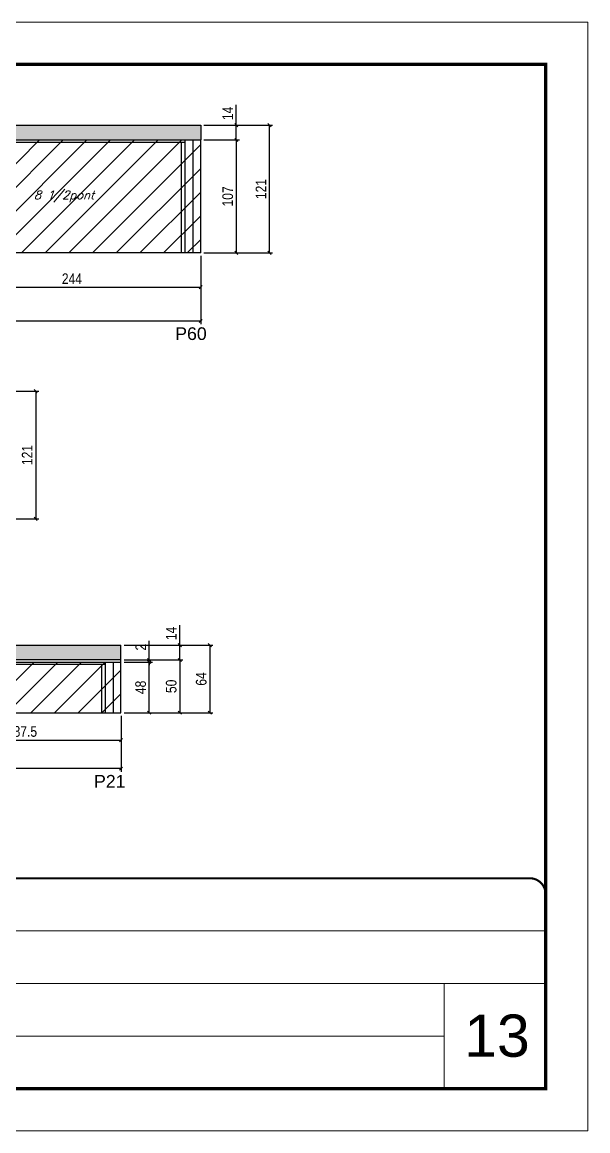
# Model space of a CAD drawing. Extents: x 3309 to 9563, y -2522 to 14608.
# Drawn here: x 4259 to 4794, y 10112 to 11162 of the extents above; entities that cross this region are included whole.
import ezdxf

# ---------------------------------------------------------------- set-up
doc = ezdxf.new("R2010")
doc.units = 0
doc.linetypes.add('CONTINUO', pattern=[0])
doc.linetypes.add('DASHED', pattern=[0.75, 0.5, -0.25])
for name, color, linetype in [('5', 5, 'Continuous'), ('COTA', 241, 'Continuous'), ('Painéis', 200, 'Continuous'), ('SARR_2.2x7', 40, 'Continuous'), ('SARR_3.5x7', 81, 'Continuous'), ('texto', 7, 'Continuous')]:
    doc.layers.add(name, color=color, linetype=linetype)
for name, color, linetype, lineweight in [('CARIMBO', 255, 'Continuous', 9), ('Folhas', 255, 'Continuous', 9), ('Hachura', 251, 'Continuous', 9), ('SARRAFO DE PRESSAO', 251, 'DASHED', 9)]:
    doc.layers.add(name, color=color, linetype=linetype, lineweight=lineweight)
doc.styles.add('ARIAL', font='arial.ttf')
doc.styles.add('COTA TECNICA', font='techl___.ttf', dxfattribs={"height": 10})
doc.styles.add('Romans', font='romans.shx')
doc.styles.get("Standard").update_dxf_attribs({"font": 'arial.ttf'})
doc.dimstyles.new('PAINEL', dxfattribs={"dimtxt": 10, "dimasz": 3, "dimexe": 3, "dimexo": 3, "dimgap": 3, "dimtad": 1, "dimdec": 1, "dimzin": 12, "dimdsep": 46, "dimtxsty": 'COTA TECNICA', "dimblk1": 'OBLIQUE', "dimblk2": 'OBLIQUE', "dimsah": 1, "dimcen": 0.9, "dimclrd": 4, "dimclre": 4, "dimclrt": 240, "dimadec": 1, "dimazin": 3, "dimtfac": 1, "dimtdec": 1, "dimtmove": 0, "dimatfit": 3, "dimfxl": 1, "dimtolj": 1, "dimtzin": 12, "dimarcsym": 0})

# ---------------------------------------------------------------- blocks, each defined once
blk = doc.blocks.new('9999999999')
at = {"color": 30, "linetype": 'CONTINUO'}
for p, q in [((98564.6, 34379.6), (99584, 34379.6)), ((98564.6, 34329.8), (99488, 34329.8)), ((99584, 34329.8), (99488, 34329.8)), ((99488, 34329.8), (99488, 34230.2)), ((98564.6, 34280), (99488, 34280))]:
    blk.add_line(p, q, dxfattribs=at)
at = {"color": 30, "linetype": 'CONTINUO', "const_width": 2}
blk.add_lwpolyline([(99584, 34230.2), (99584, 34414.4, 0.414214), (99569, 34429.4), (98229, 34429.4, 0.414214), (98214, 34414.4), (98214, 34245.2, 0.414214), (98229, 34230.2), (99584, 34230.2)], format="xyb", dxfattribs=at)
at = {"layer": 'Folhas'}
blk.add_lwpolyline([(98139, 34190.2), (99624, 34190.2), (99624, 35240.2), (98139, 35240.2)], close=True, dxfattribs=at)
at = {"layer": 'Folhas', "color": 30, "const_width": 3}
blk.add_lwpolyline([(98214, 34230.2), (99584, 34230.2), (99584, 35200.2), (98214, 35200.2)], close=True, dxfattribs=at)
blk = doc.blocks.new('_Oblique')
at = {"color": 0, "linetype": 'ByBlock', "lineweight": -2}
blk.add_line((-0.5, -0.5), (0.5, 0.5), dxfattribs=at)
blk = doc.blocks.new('*D311')
at = {"layer": 'COTA', "color": 4, "lineweight": -2, "transparency": 16777216}
for p, q in [((4183.7, 10940.7), (4183.7, 10908.1)), ((4427.7, 10940.7), (4427.7, 10908.1)), ((4183.7, 10911.1), (4427.7, 10911.1))]:
    blk.add_line(p, q, dxfattribs=at)
at = {"layer": 'Defpoints', "color": 0, "transparency": 16777216}
for p in [(4183.7, 10943.7), (4427.7, 10943.7), (4427.7, 10911.1)]:
    blk.add_point(p, dxfattribs=at)
at = {"layer": 'COTA', "color": 4, "lineweight": -2, "transparency": 16777216, "xscale": 3, "yscale": 3, "zscale": 3, "rotation": 180}
blk.add_blockref('_Oblique', (4183.7, 10911.1), dxfattribs=at)
at = {"layer": 'COTA', "color": 4, "lineweight": -2, "transparency": 16777216, "xscale": 3, "yscale": 3, "zscale": 3}
blk.add_blockref('_Oblique', (4427.7, 10911.1), dxfattribs=at)
at = {"layer": 'COTA', "color": 240, "transparency": 16777216, "insert": (4305.7, 10919.2), "char_height": 10, "attachment_point": 5, "style": 'COTA TECNICA'}
blk.add_mtext('\\A1;244', dxfattribs=at)
blk = doc.blocks.new('*D312')
at = {"layer": 'COTA', "color": 4, "lineweight": -2, "transparency": 16777216}
for p, q in [((3432.7, 10940.7), (3432.7, 10876.1)), ((4427.7, 10940.7), (4427.7, 10876.1)), ((4427.7, 10879.1), (3432.7, 10879.1))]:
    blk.add_line(p, q, dxfattribs=at)
at = {"layer": 'Defpoints', "color": 0, "transparency": 16777216}
for p in [(3432.7, 10943.7), (4427.7, 10943.7), (3432.7, 10879.1)]:
    blk.add_point(p, dxfattribs=at)
at = {"layer": 'COTA', "color": 4, "lineweight": -2, "transparency": 16777216, "xscale": 3, "yscale": 3, "zscale": 3, "rotation": 180}
blk.add_blockref('_Oblique', (3432.7, 10879.1), dxfattribs=at)
at = {"layer": 'COTA', "color": 4, "lineweight": -2, "transparency": 16777216, "xscale": 3, "yscale": 3, "zscale": 3}
blk.add_blockref('_Oblique', (4427.7, 10879.1), dxfattribs=at)
at = {"layer": 'COTA', "color": 240, "transparency": 16777216, "insert": (3930.2, 10887.3), "char_height": 10, "attachment_point": 5, "style": 'COTA TECNICA'}
blk.add_mtext('\\A1;995', dxfattribs=at)
blk = doc.blocks.new('*D313')
at = {"layer": 'COTA', "color": 4, "lineweight": -2, "transparency": 16777216}
for p, q in [((4430.7, 11050.6), (4464.4, 11050.6)), ((4461.4, 11050.6), (4461.4, 10943.7)), ((4430.7, 10943.7), (4464.4, 10943.7))]:
    blk.add_line(p, q, dxfattribs=at)
at = {"layer": 'Defpoints', "color": 0, "transparency": 16777216}
for p in [(4427.7, 11050.6), (4427.7, 10943.7), (4461.4, 10943.7)]:
    blk.add_point(p, dxfattribs=at)
at = {"layer": 'COTA', "color": 4, "lineweight": -2, "transparency": 16777216, "xscale": 3, "yscale": 3, "zscale": 3}
for p, rotation in [((4461.4, 11050.6), 90), ((4461.4, 10943.7), 270)]:
    blk.add_blockref('_Oblique', p, dxfattribs=dict(at, rotation=rotation))
at = {"layer": 'COTA', "color": 240, "transparency": 16777216, "insert": (4453.3, 10997.1), "char_height": 10, "attachment_point": 5, "rotation": 90, "style": 'COTA TECNICA'}
blk.add_mtext('\\A1;107', dxfattribs=at)
blk = doc.blocks.new('*D314')
at = {"layer": 'COTA', "color": 4, "lineweight": -2, "transparency": 16777216}
for p, q in [((4461.4, 11064.6), (4461.4, 11083.7)), ((4430.7, 11064.6), (4464.4, 11064.6)), ((4461.4, 11050.6), (4461.4, 11064.6)), ((4430.7, 11050.6), (4464.4, 11050.6))]:
    blk.add_line(p, q, dxfattribs=at)
at = {"layer": 'Defpoints', "color": 0, "transparency": 16777216}
for p in [(4427.7, 11064.6), (4461.4, 11064.6), (4427.7, 11050.6)]:
    blk.add_point(p, dxfattribs=at)
at = {"layer": 'COTA', "color": 4, "lineweight": -2, "transparency": 16777216, "xscale": 3, "yscale": 3, "zscale": 3}
for p, rotation in [((4461.4, 11064.6), 90), ((4461.4, 11050.6), 270)]:
    blk.add_blockref('_Oblique', p, dxfattribs=dict(at, rotation=rotation))
at = {"layer": 'COTA', "color": 240, "transparency": 16777216, "insert": (4453.3, 11075.7), "char_height": 10, "attachment_point": 5, "rotation": 90, "style": 'COTA TECNICA'}
blk.add_mtext('\\A1;14', dxfattribs=at)
blk = doc.blocks.new('*D315')
at = {"layer": 'COTA', "color": 4, "lineweight": -2, "transparency": 16777216}
for p, q in [((4430.7, 11064.6), (4495.8, 11064.6)), ((4492.8, 10943.7), (4492.8, 11064.6)), ((4430.7, 10943.7), (4495.8, 10943.7))]:
    blk.add_line(p, q, dxfattribs=at)
at = {"layer": 'Defpoints', "color": 0, "transparency": 16777216}
for p in [(4427.7, 11064.6), (4492.8, 11064.6), (4427.7, 10943.7)]:
    blk.add_point(p, dxfattribs=at)
at = {"layer": 'COTA', "color": 4, "lineweight": -2, "transparency": 16777216, "xscale": 3, "yscale": 3, "zscale": 3}
for p, rotation in [((4492.8, 11064.6), 90), ((4492.8, 10943.7), 270)]:
    blk.add_blockref('_Oblique', p, dxfattribs=dict(at, rotation=rotation))
at = {"layer": 'COTA', "color": 240, "transparency": 16777216, "insert": (4484.8, 11004.1), "char_height": 10, "attachment_point": 5, "rotation": 90, "style": 'COTA TECNICA'}
blk.add_mtext('\\A1;121', dxfattribs=at)
blk = doc.blocks.new('*D322')
at = {"layer": 'COTA', "color": 4, "lineweight": -2, "transparency": 16777216}
for p, q in [((4211.7, 10812.7), (4274.4, 10812.7)), ((4271.4, 10812.7), (4271.4, 10691.7)), ((4211.7, 10691.7), (4274.4, 10691.7))]:
    blk.add_line(p, q, dxfattribs=at)
at = {"layer": 'Defpoints', "color": 0, "transparency": 16777216}
for p in [(4208.7, 10812.7, 0), (4208.7, 10691.7, 0), (4271.4, 10691.7)]:
    blk.add_point(p, dxfattribs=at)
at = {"layer": 'COTA', "color": 4, "lineweight": -2, "transparency": 16777216, "xscale": 3, "yscale": 3, "zscale": 3}
for p, rotation in [((4271.4, 10812.7), 90), ((4271.4, 10691.7), 270)]:
    blk.add_blockref('_Oblique', p, dxfattribs=dict(at, rotation=rotation))
at = {"layer": 'COTA', "color": 240, "transparency": 16777216, "insert": (4263.3, 10752.2), "char_height": 10, "attachment_point": 5, "rotation": 90, "style": 'COTA TECNICA'}
blk.add_mtext('\\A1;121', dxfattribs=at)
blk = doc.blocks.new('*D330')
at = {"layer": 'COTA', "color": 4, "lineweight": -2, "transparency": 16777216}
for p, q in [((4355.2, 10572.1), (4439.3, 10572.1)), ((4436.3, 10572.1), (4436.3, 10508.1)), ((4355.2, 10508.1), (4439.3, 10508.1))]:
    blk.add_line(p, q, dxfattribs=at)
at = {"layer": 'Defpoints', "color": 0, "transparency": 16777216}
for p in [(4352.2, 10572.1, 0), (4352.2, 10508.1, 0), (4436.3, 10508.1)]:
    blk.add_point(p, dxfattribs=at)
at = {"layer": 'COTA', "color": 4, "lineweight": -2, "transparency": 16777216, "xscale": 3, "yscale": 3, "zscale": 3}
for p, rotation in [((4436.3, 10572.1), 90), ((4436.3, 10508.1), 270)]:
    blk.add_blockref('_Oblique', p, dxfattribs=dict(at, rotation=rotation))
at = {"layer": 'COTA', "color": 240, "transparency": 16777216, "insert": (4428.2, 10540.1), "char_height": 10, "attachment_point": 5, "rotation": 90, "style": 'COTA TECNICA'}
blk.add_mtext('\\A1;64', dxfattribs=at)
blk = doc.blocks.new('*D352')
at = {"layer": 'COTA', "color": 4, "lineweight": -2, "transparency": 16777216}
for p, q in [((4355.2, 10558.1), (4410.9, 10558.1)), ((4407.9, 10558.1), (4407.9, 10508.1)), ((4355.2, 10508.1), (4410.9, 10508.1))]:
    blk.add_line(p, q, dxfattribs=at)
at = {"layer": 'Defpoints', "color": 0, "transparency": 16777216}
for p in [(4352.2, 10558.1, 0), (4352.2, 10508.1, 0), (4407.9, 10508.1)]:
    blk.add_point(p, dxfattribs=at)
at = {"layer": 'COTA', "color": 4, "lineweight": -2, "transparency": 16777216, "xscale": 3, "yscale": 3, "zscale": 3}
for p, rotation in [((4407.9, 10558.1), 90), ((4407.9, 10508.1), 270)]:
    blk.add_blockref('_Oblique', p, dxfattribs=dict(at, rotation=rotation))
at = {"layer": 'COTA', "color": 240, "transparency": 16777216, "insert": (4399.8, 10533.1), "char_height": 10, "attachment_point": 5, "rotation": 90, "style": 'COTA TECNICA'}
blk.add_mtext('\\A1;50', dxfattribs=at)
blk = doc.blocks.new('*D353')
at = {"layer": 'COTA', "color": 4, "lineweight": -2, "transparency": 16777216}
for p, q in [((4407.9, 10572.1), (4407.9, 10591.2)), ((4355.2, 10572.1), (4410.9, 10572.1)), ((4407.9, 10558.1), (4407.9, 10572.1)), ((4355.2, 10558.1), (4410.9, 10558.1))]:
    blk.add_line(p, q, dxfattribs=at)
at = {"layer": 'Defpoints', "color": 0, "transparency": 16777216}
for p in [(4352.2, 10572.1, 0), (4407.9, 10572.1), (4352.2, 10558.1, 0)]:
    blk.add_point(p, dxfattribs=at)
at = {"layer": 'COTA', "color": 4, "lineweight": -2, "transparency": 16777216, "xscale": 3, "yscale": 3, "zscale": 3}
for p, rotation in [((4407.9, 10572.1), 90), ((4407.9, 10558.1), 270)]:
    blk.add_blockref('_Oblique', p, dxfattribs=dict(at, rotation=rotation))
at = {"layer": 'COTA', "color": 240, "transparency": 16777216, "insert": (4399.8, 10583.2), "char_height": 10, "attachment_point": 5, "rotation": 90, "style": 'COTA TECNICA'}
blk.add_mtext('\\A1;14', dxfattribs=at)
blk = doc.blocks.new('*D331')
at = {"layer": 'COTA', "color": 4, "lineweight": -2, "transparency": 16777216}
for p, q in [((4355.2, 10556.1), (4381.9, 10556.1)), ((4378.9, 10508.1), (4378.9, 10556.1)), ((4355.2, 10508.1), (4381.9, 10508.1))]:
    blk.add_line(p, q, dxfattribs=at)
at = {"layer": 'Defpoints', "color": 0, "transparency": 16777216}
for p in [(4352.2, 10556.1, 0), (4378.9, 10556.1), (4352.2, 10508.1, 0)]:
    blk.add_point(p, dxfattribs=at)
at = {"layer": 'COTA', "color": 4, "lineweight": -2, "transparency": 16777216, "xscale": 3, "yscale": 3, "zscale": 3}
for p, rotation in [((4378.9, 10556.1), 90), ((4378.9, 10508.1), 270)]:
    blk.add_blockref('_Oblique', p, dxfattribs=dict(at, rotation=rotation))
at = {"layer": 'COTA', "color": 240, "transparency": 16777216, "insert": (4370.8, 10532.1), "char_height": 10, "attachment_point": 5, "rotation": 90, "style": 'COTA TECNICA'}
blk.add_mtext('\\A1;48', dxfattribs=at)
blk = doc.blocks.new('*D332')
at = {"layer": 'COTA', "color": 4, "lineweight": -2, "transparency": 16777216}
for p, q in [((4378.9, 10558.1), (4378.9, 10576.2)), ((4355.2, 10558.1), (4381.9, 10558.1)), ((4355.2, 10556.1), (4381.9, 10556.1)), ((4378.9, 10556.1), (4378.9, 10558.1)), ((4378.9, 10556.1), (4378.9, 10553.1))]:
    blk.add_line(p, q, dxfattribs=at)
at = {"layer": 'Defpoints', "color": 0, "transparency": 16777216}
for p in [(4352.2, 10558.1, 0), (4352.2, 10556.1, 0), (4378.9, 10558.1)]:
    blk.add_point(p, dxfattribs=at)
at = {"layer": 'COTA', "color": 4, "lineweight": -2, "transparency": 16777216, "xscale": 3, "yscale": 3, "zscale": 3}
for p, rotation in [((4378.9, 10558.1), 270), ((4378.9, 10556.1), 90)]:
    blk.add_blockref('_Oblique', p, dxfattribs=dict(at, rotation=rotation))
at = {"layer": 'COTA', "color": 240, "transparency": 16777216, "insert": (4370.9, 10570.2), "char_height": 10, "attachment_point": 5, "rotation": 90, "style": 'COTA TECNICA'}
blk.add_mtext('\\A1;2', dxfattribs=at)
blk = doc.blocks.new('*D333')
at = {"layer": 'COTA', "color": 4, "lineweight": -2, "transparency": 16777216}
for p, q in [((4355.2, 10558.1), (4410.9, 10558.1)), ((4407.9, 10558.1), (4407.9, 10508.1)), ((4355.2, 10508.1), (4410.9, 10508.1))]:
    blk.add_line(p, q, dxfattribs=at)
at = {"layer": 'Defpoints', "color": 0, "transparency": 16777216}
for p in [(4352.2, 10558.1, 0), (4352.2, 10508.1, 0), (4407.9, 10508.1)]:
    blk.add_point(p, dxfattribs=at)
at = {"layer": 'COTA', "color": 4, "lineweight": -2, "transparency": 16777216, "xscale": 3, "yscale": 3, "zscale": 3}
for p, rotation in [((4407.9, 10558.1), 90), ((4407.9, 10508.1), 270)]:
    blk.add_blockref('_Oblique', p, dxfattribs=dict(at, rotation=rotation))
at = {"layer": 'COTA', "color": 240, "transparency": 16777216, "insert": (4399.8, 10533.1), "char_height": 10, "attachment_point": 5, "rotation": 90, "style": 'COTA TECNICA'}
blk.add_mtext('\\A1;50', dxfattribs=at)
blk = doc.blocks.new('*D334')
at = {"layer": 'COTA', "color": 4, "lineweight": -2, "transparency": 16777216}
for p, q in [((4407.9, 10572.1), (4407.9, 10591.2)), ((4355.2, 10572.1), (4410.9, 10572.1)), ((4407.9, 10558.1), (4407.9, 10572.1)), ((4355.2, 10558.1), (4410.9, 10558.1))]:
    blk.add_line(p, q, dxfattribs=at)
at = {"layer": 'Defpoints', "color": 0, "transparency": 16777216}
for p in [(4352.2, 10572.1, 0), (4407.9, 10572.1), (4352.2, 10558.1, 0)]:
    blk.add_point(p, dxfattribs=at)
at = {"layer": 'COTA', "color": 4, "lineweight": -2, "transparency": 16777216, "xscale": 3, "yscale": 3, "zscale": 3}
for p, rotation in [((4407.9, 10572.1), 90), ((4407.9, 10558.1), 270)]:
    blk.add_blockref('_Oblique', p, dxfattribs=dict(at, rotation=rotation))
at = {"layer": 'COTA', "color": 240, "transparency": 16777216, "insert": (4399.8, 10583.2), "char_height": 10, "attachment_point": 5, "rotation": 90, "style": 'COTA TECNICA'}
blk.add_mtext('\\A1;14', dxfattribs=at)
blk = doc.blocks.new('*D335')
at = {"layer": 'COTA', "color": 4, "lineweight": -2, "transparency": 16777216}
for p, q in [((4355.2, 10556.1), (4381.9, 10556.1)), ((4378.9, 10508.1), (4378.9, 10556.1)), ((4355.2, 10508.1), (4381.9, 10508.1))]:
    blk.add_line(p, q, dxfattribs=at)
at = {"layer": 'Defpoints', "color": 0, "transparency": 16777216}
for p in [(4352.2, 10556.1, 0), (4378.9, 10556.1), (4352.2, 10508.1, 0)]:
    blk.add_point(p, dxfattribs=at)
at = {"layer": 'COTA', "color": 4, "lineweight": -2, "transparency": 16777216, "xscale": 3, "yscale": 3, "zscale": 3}
for p, rotation in [((4378.9, 10556.1), 90), ((4378.9, 10508.1), 270)]:
    blk.add_blockref('_Oblique', p, dxfattribs=dict(at, rotation=rotation))
at = {"layer": 'COTA', "color": 240, "transparency": 16777216, "insert": (4370.8, 10532.1), "char_height": 10, "attachment_point": 5, "rotation": 90, "style": 'COTA TECNICA'}
blk.add_mtext('\\A1;48', dxfattribs=at)
blk = doc.blocks.new('*D336')
at = {"layer": 'COTA', "color": 4, "lineweight": -2, "transparency": 16777216}
for p, q in [((4378.9, 10558.1), (4378.9, 10576.2)), ((4355.2, 10558.1), (4381.9, 10558.1)), ((4355.2, 10556.1), (4381.9, 10556.1)), ((4378.9, 10556.1), (4378.9, 10558.1)), ((4378.9, 10556.1), (4378.9, 10553.1))]:
    blk.add_line(p, q, dxfattribs=at)
at = {"layer": 'Defpoints', "color": 0, "transparency": 16777216}
for p in [(4352.2, 10558.1, 0), (4352.2, 10556.1, 0), (4378.9, 10558.1)]:
    blk.add_point(p, dxfattribs=at)
at = {"layer": 'COTA', "color": 4, "lineweight": -2, "transparency": 16777216, "xscale": 3, "yscale": 3, "zscale": 3}
for p, rotation in [((4378.9, 10558.1), 270), ((4378.9, 10556.1), 90)]:
    blk.add_blockref('_Oblique', p, dxfattribs=dict(at, rotation=rotation))
at = {"layer": 'COTA', "color": 240, "transparency": 16777216, "insert": (4370.9, 10570.2), "char_height": 10, "attachment_point": 5, "rotation": 90, "style": 'COTA TECNICA'}
blk.add_mtext('\\A1;2', dxfattribs=at)
blk = doc.blocks.new('*D337')
at = {"layer": 'COTA', "color": 4, "lineweight": -2, "transparency": 16777216}
for p, q in [((4355.2, 10556.1), (4381.9, 10556.1)), ((4378.9, 10508.1), (4378.9, 10556.1)), ((4355.2, 10508.1), (4381.9, 10508.1))]:
    blk.add_line(p, q, dxfattribs=at)
at = {"layer": 'Defpoints', "color": 0, "transparency": 16777216}
for p in [(4352.2, 10556.1, 0), (4378.9, 10556.1), (4352.2, 10508.1, 0)]:
    blk.add_point(p, dxfattribs=at)
at = {"layer": 'COTA', "color": 4, "lineweight": -2, "transparency": 16777216, "xscale": 3, "yscale": 3, "zscale": 3}
for p, rotation in [((4378.9, 10556.1), 90), ((4378.9, 10508.1), 270)]:
    blk.add_blockref('_Oblique', p, dxfattribs=dict(at, rotation=rotation))
at = {"layer": 'COTA', "color": 240, "transparency": 16777216, "insert": (4370.8, 10532.1), "char_height": 10, "attachment_point": 5, "rotation": 90, "style": 'COTA TECNICA'}
blk.add_mtext('\\A1;48', dxfattribs=at)
blk = doc.blocks.new('*D338')
at = {"layer": 'COTA', "color": 4, "lineweight": -2, "transparency": 16777216}
for p, q in [((4378.9, 10558.1), (4378.9, 10576.2)), ((4355.2, 10558.1), (4381.9, 10558.1)), ((4355.2, 10556.1), (4381.9, 10556.1)), ((4378.9, 10556.1), (4378.9, 10558.1)), ((4378.9, 10556.1), (4378.9, 10553.1))]:
    blk.add_line(p, q, dxfattribs=at)
at = {"layer": 'Defpoints', "color": 0, "transparency": 16777216}
for p in [(4352.2, 10558.1, 0), (4352.2, 10556.1, 0), (4378.9, 10558.1)]:
    blk.add_point(p, dxfattribs=at)
at = {"layer": 'COTA', "color": 4, "lineweight": -2, "transparency": 16777216, "xscale": 3, "yscale": 3, "zscale": 3}
for p, rotation in [((4378.9, 10558.1), 270), ((4378.9, 10556.1), 90)]:
    blk.add_blockref('_Oblique', p, dxfattribs=dict(at, rotation=rotation))
at = {"layer": 'COTA', "color": 240, "transparency": 16777216, "insert": (4370.9, 10570.2), "char_height": 10, "attachment_point": 5, "rotation": 90, "style": 'COTA TECNICA'}
blk.add_mtext('\\A1;2', dxfattribs=at)
blk = doc.blocks.new('*D339')
at = {"layer": 'COTA', "color": 4, "lineweight": -2, "transparency": 16777216}
for p, q in [((4355.2, 10556.1), (4381.9, 10556.1)), ((4378.9, 10508.1), (4378.9, 10556.1)), ((4355.2, 10508.1), (4381.9, 10508.1))]:
    blk.add_line(p, q, dxfattribs=at)
at = {"layer": 'Defpoints', "color": 0, "transparency": 16777216}
for p in [(4352.2, 10556.1, 0), (4378.9, 10556.1), (4352.2, 10508.1, 0)]:
    blk.add_point(p, dxfattribs=at)
at = {"layer": 'COTA', "color": 4, "lineweight": -2, "transparency": 16777216, "xscale": 3, "yscale": 3, "zscale": 3}
for p, rotation in [((4378.9, 10556.1), 90), ((4378.9, 10508.1), 270)]:
    blk.add_blockref('_Oblique', p, dxfattribs=dict(at, rotation=rotation))
at = {"layer": 'COTA', "color": 240, "transparency": 16777216, "insert": (4370.8, 10532.1), "char_height": 10, "attachment_point": 5, "rotation": 90, "style": 'COTA TECNICA'}
blk.add_mtext('\\A1;48', dxfattribs=at)
blk = doc.blocks.new('*D340')
at = {"layer": 'COTA', "color": 4, "lineweight": -2, "transparency": 16777216}
for p, q in [((4378.9, 10558.1), (4378.9, 10576.2)), ((4355.2, 10558.1), (4381.9, 10558.1)), ((4355.2, 10556.1), (4381.9, 10556.1)), ((4378.9, 10556.1), (4378.9, 10558.1)), ((4378.9, 10556.1), (4378.9, 10553.1))]:
    blk.add_line(p, q, dxfattribs=at)
at = {"layer": 'Defpoints', "color": 0, "transparency": 16777216}
for p in [(4352.2, 10558.1, 0), (4352.2, 10556.1, 0), (4378.9, 10558.1)]:
    blk.add_point(p, dxfattribs=at)
at = {"layer": 'COTA', "color": 4, "lineweight": -2, "transparency": 16777216, "xscale": 3, "yscale": 3, "zscale": 3}
for p, rotation in [((4378.9, 10558.1), 270), ((4378.9, 10556.1), 90)]:
    blk.add_blockref('_Oblique', p, dxfattribs=dict(at, rotation=rotation))
at = {"layer": 'COTA', "color": 240, "transparency": 16777216, "insert": (4370.9, 10570.2), "char_height": 10, "attachment_point": 5, "rotation": 90, "style": 'COTA TECNICA'}
blk.add_mtext('\\A1;2', dxfattribs=at)
blk = doc.blocks.new('*D341')
at = {"layer": 'COTA', "color": 4, "lineweight": -2, "transparency": 16777216}
for p, q in [((4355.2, 10556.1), (4381.9, 10556.1)), ((4378.9, 10508.1), (4378.9, 10556.1)), ((4355.2, 10508.1), (4381.9, 10508.1))]:
    blk.add_line(p, q, dxfattribs=at)
at = {"layer": 'Defpoints', "color": 0, "transparency": 16777216}
for p in [(4352.2, 10556.1, 0), (4378.9, 10556.1), (4352.2, 10508.1, 0)]:
    blk.add_point(p, dxfattribs=at)
at = {"layer": 'COTA', "color": 4, "lineweight": -2, "transparency": 16777216, "xscale": 3, "yscale": 3, "zscale": 3}
for p, rotation in [((4378.9, 10556.1), 90), ((4378.9, 10508.1), 270)]:
    blk.add_blockref('_Oblique', p, dxfattribs=dict(at, rotation=rotation))
at = {"layer": 'COTA', "color": 240, "transparency": 16777216, "insert": (4370.8, 10532.1), "char_height": 10, "attachment_point": 5, "rotation": 90, "style": 'COTA TECNICA'}
blk.add_mtext('\\A1;48', dxfattribs=at)
blk = doc.blocks.new('*D342')
at = {"layer": 'COTA', "color": 4, "lineweight": -2, "transparency": 16777216}
for p, q in [((4378.9, 10558.1), (4378.9, 10576.2)), ((4355.2, 10558.1), (4381.9, 10558.1)), ((4355.2, 10556.1), (4381.9, 10556.1)), ((4378.9, 10556.1), (4378.9, 10558.1)), ((4378.9, 10556.1), (4378.9, 10553.1))]:
    blk.add_line(p, q, dxfattribs=at)
at = {"layer": 'Defpoints', "color": 0, "transparency": 16777216}
for p in [(4352.2, 10558.1, 0), (4352.2, 10556.1, 0), (4378.9, 10558.1)]:
    blk.add_point(p, dxfattribs=at)
at = {"layer": 'COTA', "color": 4, "lineweight": -2, "transparency": 16777216, "xscale": 3, "yscale": 3, "zscale": 3}
for p, rotation in [((4378.9, 10558.1), 270), ((4378.9, 10556.1), 90)]:
    blk.add_blockref('_Oblique', p, dxfattribs=dict(at, rotation=rotation))
at = {"layer": 'COTA', "color": 240, "transparency": 16777216, "insert": (4370.9, 10570.2), "char_height": 10, "attachment_point": 5, "rotation": 90, "style": 'COTA TECNICA'}
blk.add_mtext('\\A1;2', dxfattribs=at)
blk = doc.blocks.new('*D343')
at = {"layer": 'COTA', "color": 4, "lineweight": -2, "transparency": 16777216}
for p, q in [((4355.2, 10556.1), (4381.9, 10556.1)), ((4378.9, 10508.1), (4378.9, 10556.1)), ((4355.2, 10508.1), (4381.9, 10508.1))]:
    blk.add_line(p, q, dxfattribs=at)
at = {"layer": 'Defpoints', "color": 0, "transparency": 16777216}
for p in [(4352.2, 10556.1, 0), (4378.9, 10556.1), (4352.2, 10508.1, 0)]:
    blk.add_point(p, dxfattribs=at)
at = {"layer": 'COTA', "color": 4, "lineweight": -2, "transparency": 16777216, "xscale": 3, "yscale": 3, "zscale": 3}
for p, rotation in [((4378.9, 10556.1), 90), ((4378.9, 10508.1), 270)]:
    blk.add_blockref('_Oblique', p, dxfattribs=dict(at, rotation=rotation))
at = {"layer": 'COTA', "color": 240, "transparency": 16777216, "insert": (4370.8, 10532.1), "char_height": 10, "attachment_point": 5, "rotation": 90, "style": 'COTA TECNICA'}
blk.add_mtext('\\A1;48', dxfattribs=at)
blk = doc.blocks.new('*D344')
at = {"layer": 'COTA', "color": 4, "lineweight": -2, "transparency": 16777216}
for p, q in [((4378.9, 10558.1), (4378.9, 10576.2)), ((4355.2, 10558.1), (4381.9, 10558.1)), ((4355.2, 10556.1), (4381.9, 10556.1)), ((4378.9, 10556.1), (4378.9, 10558.1)), ((4378.9, 10556.1), (4378.9, 10553.1))]:
    blk.add_line(p, q, dxfattribs=at)
at = {"layer": 'Defpoints', "color": 0, "transparency": 16777216}
for p in [(4352.2, 10558.1, 0), (4352.2, 10556.1, 0), (4378.9, 10558.1)]:
    blk.add_point(p, dxfattribs=at)
at = {"layer": 'COTA', "color": 4, "lineweight": -2, "transparency": 16777216, "xscale": 3, "yscale": 3, "zscale": 3}
for p, rotation in [((4378.9, 10558.1), 270), ((4378.9, 10556.1), 90)]:
    blk.add_blockref('_Oblique', p, dxfattribs=dict(at, rotation=rotation))
at = {"layer": 'COTA', "color": 240, "transparency": 16777216, "insert": (4370.9, 10570.2), "char_height": 10, "attachment_point": 5, "rotation": 90, "style": 'COTA TECNICA'}
blk.add_mtext('\\A1;2', dxfattribs=at)
blk = doc.blocks.new('*D345')
at = {"layer": 'COTA', "color": 4, "lineweight": -2, "transparency": 16777216}
for p, q in [((4355.2, 10556.1), (4381.9, 10556.1)), ((4378.9, 10508.1), (4378.9, 10556.1)), ((4355.2, 10508.1), (4381.9, 10508.1))]:
    blk.add_line(p, q, dxfattribs=at)
at = {"layer": 'Defpoints', "color": 0, "transparency": 16777216}
for p in [(4352.2, 10556.1, 0), (4378.9, 10556.1), (4352.2, 10508.1, 0)]:
    blk.add_point(p, dxfattribs=at)
at = {"layer": 'COTA', "color": 4, "lineweight": -2, "transparency": 16777216, "xscale": 3, "yscale": 3, "zscale": 3}
for p, rotation in [((4378.9, 10556.1), 90), ((4378.9, 10508.1), 270)]:
    blk.add_blockref('_Oblique', p, dxfattribs=dict(at, rotation=rotation))
at = {"layer": 'COTA', "color": 240, "transparency": 16777216, "insert": (4370.8, 10532.1), "char_height": 10, "attachment_point": 5, "rotation": 90, "style": 'COTA TECNICA'}
blk.add_mtext('\\A1;48', dxfattribs=at)
blk = doc.blocks.new('*D346')
at = {"layer": 'COTA', "color": 4, "lineweight": -2, "transparency": 16777216}
for p, q in [((4378.9, 10558.1), (4378.9, 10576.2)), ((4355.2, 10558.1), (4381.9, 10558.1)), ((4355.2, 10556.1), (4381.9, 10556.1)), ((4378.9, 10556.1), (4378.9, 10558.1)), ((4378.9, 10556.1), (4378.9, 10553.1))]:
    blk.add_line(p, q, dxfattribs=at)
at = {"layer": 'Defpoints', "color": 0, "transparency": 16777216}
for p in [(4352.2, 10558.1, 0), (4352.2, 10556.1, 0), (4378.9, 10558.1)]:
    blk.add_point(p, dxfattribs=at)
at = {"layer": 'COTA', "color": 4, "lineweight": -2, "transparency": 16777216, "xscale": 3, "yscale": 3, "zscale": 3}
for p, rotation in [((4378.9, 10558.1), 270), ((4378.9, 10556.1), 90)]:
    blk.add_blockref('_Oblique', p, dxfattribs=dict(at, rotation=rotation))
at = {"layer": 'COTA', "color": 240, "transparency": 16777216, "insert": (4370.9, 10570.2), "char_height": 10, "attachment_point": 5, "rotation": 90, "style": 'COTA TECNICA'}
blk.add_mtext('\\A1;2', dxfattribs=at)
blk = doc.blocks.new('*D347')
at = {"layer": 'COTA', "color": 4, "lineweight": -2, "transparency": 16777216}
for p, q in [((4355.2, 10556.1), (4381.9, 10556.1)), ((4378.9, 10508.1), (4378.9, 10556.1)), ((4355.2, 10508.1), (4381.9, 10508.1))]:
    blk.add_line(p, q, dxfattribs=at)
at = {"layer": 'Defpoints', "color": 0, "transparency": 16777216}
for p in [(4352.2, 10556.1, 0), (4378.9, 10556.1), (4352.2, 10508.1, 0)]:
    blk.add_point(p, dxfattribs=at)
at = {"layer": 'COTA', "color": 4, "lineweight": -2, "transparency": 16777216, "xscale": 3, "yscale": 3, "zscale": 3}
for p, rotation in [((4378.9, 10556.1), 90), ((4378.9, 10508.1), 270)]:
    blk.add_blockref('_Oblique', p, dxfattribs=dict(at, rotation=rotation))
at = {"layer": 'COTA', "color": 240, "transparency": 16777216, "insert": (4370.8, 10532.1), "char_height": 10, "attachment_point": 5, "rotation": 90, "style": 'COTA TECNICA'}
blk.add_mtext('\\A1;48', dxfattribs=at)
blk = doc.blocks.new('*D348')
at = {"layer": 'COTA', "color": 4, "lineweight": -2, "transparency": 16777216}
for p, q in [((4378.9, 10558.1), (4378.9, 10576.2)), ((4355.2, 10558.1), (4381.9, 10558.1)), ((4355.2, 10556.1), (4381.9, 10556.1)), ((4378.9, 10556.1), (4378.9, 10558.1)), ((4378.9, 10556.1), (4378.9, 10553.1))]:
    blk.add_line(p, q, dxfattribs=at)
at = {"layer": 'Defpoints', "color": 0, "transparency": 16777216}
for p in [(4352.2, 10558.1, 0), (4352.2, 10556.1, 0), (4378.9, 10558.1)]:
    blk.add_point(p, dxfattribs=at)
at = {"layer": 'COTA', "color": 4, "lineweight": -2, "transparency": 16777216, "xscale": 3, "yscale": 3, "zscale": 3}
for p, rotation in [((4378.9, 10558.1), 270), ((4378.9, 10556.1), 90)]:
    blk.add_blockref('_Oblique', p, dxfattribs=dict(at, rotation=rotation))
at = {"layer": 'COTA', "color": 240, "transparency": 16777216, "insert": (4370.9, 10570.2), "char_height": 10, "attachment_point": 5, "rotation": 90, "style": 'COTA TECNICA'}
blk.add_mtext('\\A1;2', dxfattribs=at)
blk = doc.blocks.new('*D349')
at = {"layer": 'COTA', "color": 4, "lineweight": -2, "transparency": 16777216}
for p, q in [((4355.2, 10556.1), (4381.9, 10556.1)), ((4378.9, 10508.1), (4378.9, 10556.1)), ((4355.2, 10508.1), (4381.9, 10508.1))]:
    blk.add_line(p, q, dxfattribs=at)
at = {"layer": 'Defpoints', "color": 0, "transparency": 16777216}
for p in [(4352.2, 10556.1, 0), (4378.9, 10556.1), (4352.2, 10508.1, 0)]:
    blk.add_point(p, dxfattribs=at)
at = {"layer": 'COTA', "color": 4, "lineweight": -2, "transparency": 16777216, "xscale": 3, "yscale": 3, "zscale": 3}
for p, rotation in [((4378.9, 10556.1), 90), ((4378.9, 10508.1), 270)]:
    blk.add_blockref('_Oblique', p, dxfattribs=dict(at, rotation=rotation))
at = {"layer": 'COTA', "color": 240, "transparency": 16777216, "insert": (4370.8, 10532.1), "char_height": 10, "attachment_point": 5, "rotation": 90, "style": 'COTA TECNICA'}
blk.add_mtext('\\A1;48', dxfattribs=at)
blk = doc.blocks.new('*D350')
at = {"layer": 'COTA', "color": 4, "lineweight": -2, "transparency": 16777216}
for p, q in [((4378.9, 10558.1), (4378.9, 10576.2)), ((4355.2, 10558.1), (4381.9, 10558.1)), ((4355.2, 10556.1), (4381.9, 10556.1)), ((4378.9, 10556.1), (4378.9, 10558.1)), ((4378.9, 10556.1), (4378.9, 10553.1))]:
    blk.add_line(p, q, dxfattribs=at)
at = {"layer": 'Defpoints', "color": 0, "transparency": 16777216}
for p in [(4352.2, 10558.1, 0), (4352.2, 10556.1, 0), (4378.9, 10558.1)]:
    blk.add_point(p, dxfattribs=at)
at = {"layer": 'COTA', "color": 4, "lineweight": -2, "transparency": 16777216, "xscale": 3, "yscale": 3, "zscale": 3}
for p, rotation in [((4378.9, 10558.1), 270), ((4378.9, 10556.1), 90)]:
    blk.add_blockref('_Oblique', p, dxfattribs=dict(at, rotation=rotation))
at = {"layer": 'COTA', "color": 240, "transparency": 16777216, "insert": (4370.9, 10570.2), "char_height": 10, "attachment_point": 5, "rotation": 90, "style": 'COTA TECNICA'}
blk.add_mtext('\\A1;2', dxfattribs=at)
blk = doc.blocks.new('*D354')
at = {"layer": 'COTA', "color": 4, "lineweight": -2, "transparency": 16777216}
for p, q in [((3432.7, 10505.1), (3432.7, 10452.2)), ((4352.2, 10505.1), (4352.2, 10452.2)), ((4352.2, 10455.2), (3432.7, 10455.2))]:
    blk.add_line(p, q, dxfattribs=at)
at = {"layer": 'Defpoints', "color": 0, "transparency": 16777216}
for p in [(3432.7, 10508.1), (4352.2, 10508.1), (3432.7, 10455.2)]:
    blk.add_point(p, dxfattribs=at)
at = {"layer": 'COTA', "color": 4, "lineweight": -2, "transparency": 16777216, "xscale": 3, "yscale": 3, "zscale": 3, "rotation": 180}
blk.add_blockref('_Oblique', (3432.7, 10455.2), dxfattribs=at)
at = {"layer": 'COTA', "color": 4, "lineweight": -2, "transparency": 16777216, "xscale": 3, "yscale": 3, "zscale": 3}
blk.add_blockref('_Oblique', (4352.2, 10455.2), dxfattribs=at)
at = {"layer": 'COTA', "color": 240, "transparency": 16777216, "insert": (3892.4, 10463.3), "char_height": 10, "attachment_point": 5, "style": 'COTA TECNICA'}
blk.add_mtext('\\A1;919.5', dxfattribs=at)
blk = doc.blocks.new('*D355')
at = {"layer": 'COTA', "color": 4, "lineweight": -2, "transparency": 16777216}
for p, q in [((4164.7, 10505.1), (4164.7, 10479.2)), ((4352.2, 10505.1), (4352.2, 10479.2)), ((4164.7, 10482.2), (4352.2, 10482.2))]:
    blk.add_line(p, q, dxfattribs=at)
at = {"layer": 'Defpoints', "color": 0, "transparency": 16777216}
for p in [(4164.7, 10508.1), (4352.2, 10508.1), (4352.2, 10482.2)]:
    blk.add_point(p, dxfattribs=at)
at = {"layer": 'COTA', "color": 4, "lineweight": -2, "transparency": 16777216, "xscale": 3, "yscale": 3, "zscale": 3, "rotation": 180}
blk.add_blockref('_Oblique', (4164.7, 10482.2), dxfattribs=at)
at = {"layer": 'COTA', "color": 4, "lineweight": -2, "transparency": 16777216, "xscale": 3, "yscale": 3, "zscale": 3}
blk.add_blockref('_Oblique', (4352.2, 10482.2), dxfattribs=at)
at = {"layer": 'COTA', "color": 240, "transparency": 16777216, "insert": (4258.4, 10490.3), "char_height": 10, "attachment_point": 5, "style": 'COTA TECNICA'}
blk.add_mtext('\\A1;187.5', dxfattribs=at)

msp = doc.modelspace()

# ---------------------------------------------------------------- hatches: boundary and pattern name
at = {"layer": 'COTA'}
h = msp.add_hatch(dxfattribs=at)
h.set_pattern_fill('AR-CONC', color=256, scale=0.03)
h.set_pattern_definition([(50, (-4888.5295, 0), (5.4655401, -0.4781726), [0.5715, -6.2865]), (355, (-4888.5295, 0), (-1.0573026, 5.7317054), [0.4572, -5.0292175]), (100.451445, (-4888.074, -0.04), (4.4082374, 5.2535326), [0.4857003, -5.3427073]), (46.1842, (-4888.5295, 1.524), (8.1323712, -1.2612698), [0.85725, -9.42975]), (96.63556, (-4887.852, 1.419), (7.122124, 7.4227837), [0.7285507, -8.0140682]), (351.18415, (-4888.5295, 1.524), (7.122124, 7.4227837), [0.685799, -7.543792]), (21, (-4887.7675, 1.143), (4.5484317, -3.067956), [0.5715, -6.2865]), (326, (-4887.7675, 1.143), (1.8540609, 5.525639), [0.4572, -5.0292]), (71.451445, (-4887.3884, 0.8873), (6.4024926, 2.457683), [0.4857003, -5.3426981]), (37.5, (-4888.5295, 0), (0.0926581, 2.53665117), [0, -4.96824, 0, -5.1054, 0, -5.04825]), (7.5, (-4888.5295, 0), (2.0045899, 3.00541724), [0, -2.91084, 0, -4.85394, 0, -1.92405]), (327.5, (-4890.2287, 0), (4.06771786, -0.17186232), [0, -1.905, 0, -5.9436, 0, -7.8867]), (317.5, (-4890.9907, 0), (4.4438754, 0.7627947), [0, -2.4765, 0, -3.94716, 0, -5.6007])])
h.paths.add_polyline_path([(4089.69, 11000.62), (4116.69, 11000.62), (4116.69, 11050.62), (4427.69, 11050.62), (4427.69, 11064.62), (3432.69, 11064.62), (3432.69, 11050.62), (3749.69, 11050.62), (3749.69, 11000.62), (3776.69, 11000.62), (3776.69, 11050.62), (4089.69, 11050.62)])
h = msp.add_hatch(dxfattribs=at)
h.set_pattern_fill('AR-CONC', color=256, scale=0.03)
h.set_pattern_definition([(50, (-3494.054, -2703.8813), (5.4655401, -0.4781726), [0.5715, -6.2865]), (355, (-3494.054, -2703.8813), (-1.0573026, 5.7317054), [0.4572, -5.0292175]), (100.451445, (-3493.5984, -2703.921), (4.4082374, 5.2535326), [0.4857003, -5.3427073]), (46.1842, (-3494.054, -2702.3573), (8.1323712, -1.2612698), [0.85725, -9.42975]), (96.63556, (-3493.376, -2702.4624), (7.122124, 7.4227837), [0.7285507, -8.0140682]), (351.18415, (-3494.054, -2702.357), (7.122124, 7.4227837), [0.685799, -7.543792]), (21, (-3493.292, -2702.7383), (4.5484317, -3.067956), [0.5715, -6.2865]), (326, (-3493.292, -2702.7383), (1.8540609, 5.525639), [0.4572, -5.0292]), (71.451445, (-3492.913, -2702.994), (6.4024926, 2.457683), [0.4857003, -5.3426981]), (37.5, (-3494.0538, -2703.8813), (0.0926581, 2.53665117), [0, -4.96824, 0, -5.1054, 0, -5.04825]), (7.5, (-3494.0538, -2703.8813), (2.00458988, 3.00541724), [0, -2.91084, 0, -4.85394, 0, -1.92405]), (327.5, (-3495.753, -2703.8813), (4.06771786, -0.17186232), [0, -1.905, 0, -5.9436, 0, -7.8867]), (317.5, (-3496.515, -2703.8813), (4.44387544, 0.7627947), [0, -2.4765, 0, -3.94716, 0, -5.6007])])
h.paths.add_polyline_path([(3432.69, 10572.12), (3432.69, 10558.12), (4352.19, 10558.12), (4352.19, 10572.12)])
at = {"layer": 'Hachura'}
h = msp.add_hatch(dxfattribs=at)
h.set_pattern_fill('ANSI31', color=256, scale=5)
h.set_pattern_definition([(45, (-3183.5, 0), (-11.22532, 11.22532), [])])
h.paths.add_polyline_path([(3676.69, 11050.62), (3432.69, 11050.62), (3432.69, 10943.66), (3676.69, 10943.66)])
h.paths.add_polyline_path([(3776.69, 11000.62), (3749.69, 11000.62), (3749.69, 11050.62), (3676.69, 11050.62), (3676.69, 10943.66), (3776.69, 10943.66)])
h.paths.add_polyline_path([(4020.69, 11050.62), (3776.69, 11050.62), (3776.69, 10943.66), (4020.69, 10943.66)])
h.paths.add_polyline_path([(4116.69, 11000.62), (4089.69, 11000.62), (4089.69, 11050.62), (4020.69, 11050.62), (4020.69, 10943.66), (4116.69, 10943.66)])
h.paths.add_polyline_path([(4183.69, 11050.62), (4116.69, 11050.62), (4116.69, 10943.66), (4183.69, 10943.66)])
h.paths.add_polyline_path([(4427.69, 11050.62), (4183.69, 11050.62), (4183.69, 10943.66), (4427.69, 10943.66)])
h = msp.add_hatch(dxfattribs=at)
h.set_pattern_fill('ANSI31', color=256, scale=5)
h.set_pattern_definition([(45, (-4782, 0), (-11.22532, 11.22532), [])])
h.paths.add_polyline_path([(3432.69, 10556.12), (3432.69, 10508.12), (3676.69, 10508.12), (3676.69, 10556.12)])
h.paths.add_polyline_path([(3676.69, 10556.12), (3676.69, 10508.12), (3920.69, 10508.12), (3920.69, 10556.12)])
h.paths.add_polyline_path([(3920.69, 10556.12), (3920.69, 10508.12), (4164.69, 10508.12), (4164.69, 10556.12)])
h.paths.add_polyline_path([(4164.69, 10556.12), (4164.69, 10508.12), (4352.19, 10508.12), (4352.19, 10556.12)])

# ---------------------------------------------------------------- linework, layer by layer
at = {"layer": 'COTA'}
for p, q in [((3432.69, 11064.62), (4427.69, 11064.62)), ((4427.69, 11064.62), (4427.69, 11050.62)), ((3432.69, 10572.12), (4352.19, 10572.12)), ((4352.19, 10558.12), (4352.19, 10572.12))]:
    msp.add_line(p, q, dxfattribs=at)
at = {"layer": 'Painéis', "linetype": 'ByBlock'}
for p, q in [((4116.69, 11050.62), (4427.69, 11050.62)), ((4427.69, 10943.66), (4427.69, 11050.62)), ((4427.69, 10943.66), (3432.69, 10943.66)), ((4352.19, 10558.12), (3432.69, 10558.12)), ((4352.19, 10508.12), (4352.19, 10558.12)), ((3432.69, 10508.12), (4352.19, 10508.12))]:
    msp.add_line(p, q, dxfattribs=at)
msp.add_lwpolyline([(3432.69, 10556.12), (4352.19, 10556.12), (4352.19, 10558.12), (3432.69, 10558.12)], close=True, dxfattribs=at)
at = {"layer": 'SARR_2.2x7', "linetype": 'Continuous'}
for p, q in [((4183.69, 11048.42), (4412.69, 11048.42)), ((4420.69, 10943.66), (4420.69, 11050.62)), ((4337.19, 10553.92), (4164.69, 10553.92)), ((4345.19, 10508.12), (4345.19, 10556.12))]:
    msp.add_line(p, q, dxfattribs=at)
at = {"layer": 'SARR_3.5x7'}
for p, q in [((4409.19, 11048.42), (4409.19, 10943.66)), ((4412.69, 11050.62), (4412.69, 10943.66)), ((4333.69, 10553.92), (4333.69, 10508.12)), ((4337.19, 10556.12), (4337.19, 10508.12))]:
    msp.add_line(p, q, dxfattribs=at)

# ---------------------------------------------------------------- block references
at = {"layer": 'SARRAFO DE PRESSAO', "color": 6, "linetype": 'ByBlock'}
msp.add_blockref('9999999999', (-94829.61, -24078.07), dxfattribs=at)

# ---------------------------------------------------------------- texts
at = {"layer": '5', "linetype": 'Continuous'}
for s, p in [('P60', (4403.55, 10861.13)), ('P21', (4326.64, 10437.18))]:
    msp.add_text(s, height=12, rotation=359.99996, dxfattribs=at).set_placement(p)
at = {"layer": 'CARIMBO', "style": 'ARIAL'}
msp.add_text('13', height=40, dxfattribs=at).set_placement((4677.23, 10182.28))
at = {"layer": 'texto', "color": 2, "insert": (4298.19, 10997.14), "char_height": 8, "attachment_point": 5, "style": 'Romans'}
msp.add_mtext('{\\Q19;\\C256;8 1/2pont}', dxfattribs=at)

# ---------------------------------------------------------------- dimensions: what is measured, and where the dimension line sits
at = {"layer": 'COTA'}
for base, p1, p2, picture, middle in [((4461.38, 11064.62), (4427.69, 11050.62), (4427.69, 11064.62), '*D314', (4453.31, 11075.67)), ((4492.85, 11064.62), (4427.69, 10943.66), (4427.69, 11064.62), '*D315', (4484.79, 11004.14)), ((4461.38, 10943.66), (4427.69, 11050.62), (4427.69, 10943.66), '*D313', (4453.28, 10997.14)), ((4271.41, 10691.72, 0), (4208.69, 10812.72), (4208.69, 10691.72), '*D322', (4263.35, 10752.22, 0)), ((4407.91, 10572.12, 0), (4352.19, 10558.12), (4352.19, 10572.12), '*D353', (4399.84, 10583.18, 0)), ((4407.91, 10572.12, 0), (4352.19, 10558.12), (4352.19, 10572.12), '*D334', (4399.84, 10583.18, 0)), ((4378.94, 10558.12, 0), (4352.19, 10556.12), (4352.19, 10558.12), '*D332', (4370.94, 10570.18, 0)), ((4378.94, 10558.12, 0), (4352.19, 10556.12), (4352.19, 10558.12), '*D336', (4370.94, 10570.18, 0)), ((4378.94, 10558.12, 0), (4352.19, 10556.12), (4352.19, 10558.12), '*D338', (4370.94, 10570.18, 0)), ((4378.94, 10558.12, 0), (4352.19, 10556.12), (4352.19, 10558.12), '*D340', (4370.94, 10570.18, 0)), ((4378.94, 10558.12, 0), (4352.19, 10556.12), (4352.19, 10558.12), '*D342', (4370.94, 10570.18, 0)), ((4378.94, 10558.12, 0), (4352.19, 10556.12), (4352.19, 10558.12), '*D344', (4370.94, 10570.18, 0)), ((4378.94, 10558.12, 0), (4352.19, 10556.12), (4352.19, 10558.12), '*D346', (4370.94, 10570.18, 0)), ((4378.94, 10558.12, 0), (4352.19, 10556.12), (4352.19, 10558.12), '*D348', (4370.94, 10570.18, 0)), ((4378.94, 10558.12, 0), (4352.19, 10556.12), (4352.19, 10558.12), '*D350', (4370.94, 10570.18, 0)), ((4436.27, 10508.12, 0), (4352.19, 10572.12), (4352.19, 10508.12), '*D330', (4428.17, 10540.12, 0)), ((4407.91, 10508.12, 0), (4352.19, 10558.12), (4352.19, 10508.12), '*D352', (4399.8, 10533.12, 0)), ((4407.91, 10508.12, 0), (4352.19, 10558.12), (4352.19, 10508.12), '*D333', (4399.8, 10533.12, 0)), ((4378.94, 10556.12, 0), (4352.19, 10508.12), (4352.19, 10556.12), '*D331', (4370.84, 10532.12, 0)), ((4378.94, 10556.12, 0), (4352.19, 10508.12), (4352.19, 10556.12), '*D335', (4370.84, 10532.12, 0)), ((4378.94, 10556.12, 0), (4352.19, 10508.12), (4352.19, 10556.12), '*D337', (4370.84, 10532.12, 0)), ((4378.94, 10556.12, 0), (4352.19, 10508.12), (4352.19, 10556.12), '*D339', (4370.84, 10532.12, 0)), ((4378.94, 10556.12, 0), (4352.19, 10508.12), (4352.19, 10556.12), '*D341', (4370.84, 10532.12, 0)), ((4378.94, 10556.12, 0), (4352.19, 10508.12), (4352.19, 10556.12), '*D343', (4370.84, 10532.12, 0)), ((4378.94, 10556.12, 0), (4352.19, 10508.12), (4352.19, 10556.12), '*D345', (4370.84, 10532.12, 0)), ((4378.94, 10556.12, 0), (4352.19, 10508.12), (4352.19, 10556.12), '*D347', (4370.84, 10532.12, 0)), ((4378.94, 10556.12, 0), (4352.19, 10508.12), (4352.19, 10556.12), '*D349', (4370.84, 10532.12, 0))]:
    dim = msp.add_linear_dim(base=base, p1=p1, p2=p2, angle=90, dimstyle='PAINEL', dxfattribs=at)
    dim.commit()
    dim.dimension.update_dxf_attribs({"geometry": picture, "text_midpoint": middle})
for base, p1, p2, picture, middle in [((3432.69, 10879.14), (4427.69, 10943.66), (3432.69, 10943.66), '*D312', (3930.19, 10887.28)), ((3432.69, 10455.19), (4352.19, 10508.12), (3432.69, 10508.12), '*D354', (3892.44, 10463.33)), ((4352.19, 10482.21), (4164.69, 10508.12), (4352.19, 10508.12), '*D355', (4258.44, 10490.34))]:
    dim = msp.add_linear_dim(base=base, p1=p1, p2=p2, dimstyle='PAINEL', dxfattribs=at)
    dim.commit()
    dim.dimension.update_dxf_attribs({"geometry": picture, "text_midpoint": middle})
dim = msp.add_linear_dim(base=(4427.69, 10911.08), p1=(4183.69, 10943.66), p2=(4427.69, 10943.66), dimstyle='PAINEL', override={"dimtmove": 1}, dxfattribs=at)
dim.commit()
dim.dimension.update_dxf_attribs({"geometry": '*D311', "text_midpoint": (4305.69, 10919.16)})

doc.saveas('drawing.dxf')
